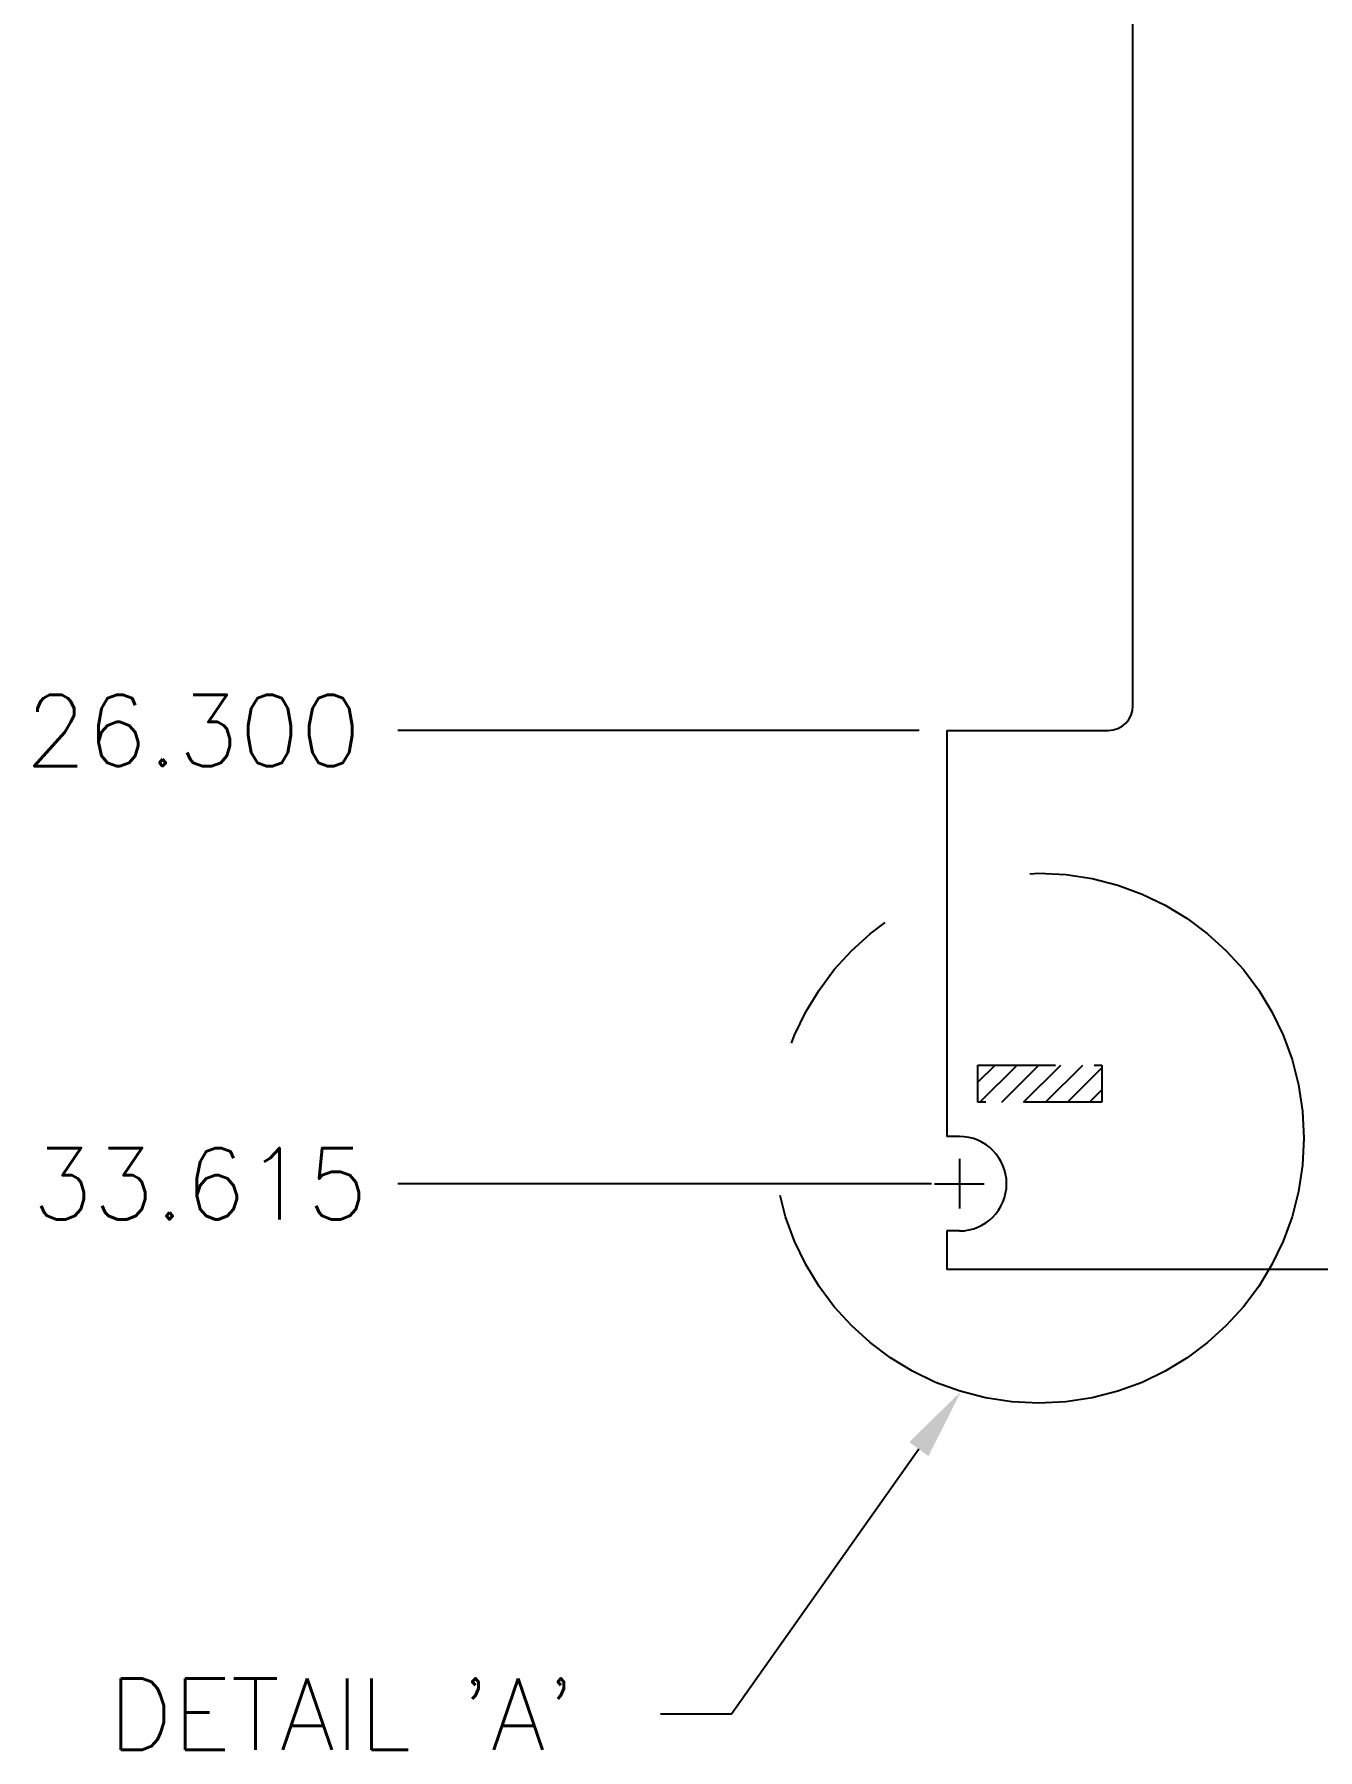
# Model space of a CAD drawing. Extents: x 580 to 695, y -153 to -2.
# Drawn here: x 586.93 to 607.63, y -89.04 to -61.36 of the extents above; entities that cross this region are included whole.
import ezdxf

# ---------------------------------------------------------------- set-up
doc = ezdxf.new("R2010")
doc.units = 0
doc.header["$LTSCALE"] = 5
doc.header["$MEASUREMENT"] = 0
doc.linetypes.add('CENTER', pattern=[2, 1.25, -0.25, 0.25, -0.25])
doc.linetypes.add('HIDDEN', pattern=[0.375, 0.25, -0.125])
doc.layers.add('1', color=7, linetype='CONTINUOUS')
doc.layers.add('1D', color=4, linetype='CONTINUOUS')
doc.styles.add('SIMPLEX', font='SIMPLEX')

msp = doc.modelspace()

# ---------------------------------------------------------------- hatches: boundary and pattern name
at = {"layer": '1D'}
h = msp.add_hatch(dxfattribs=at)
h.set_pattern_fill('ANSI31', color=256, scale=2, style=0)
h.set_pattern_definition([(45, (896.81858, -46.29486), (-0.1767767, 0.1767767), [])])
h.paths.add_polyline_path([(602.152, -13.995), (602.152, -14.595), (604.152, -14.595), (604.152, -13.995)])
h.paths.add_polyline_path([(602.152, -78.595), (602.152, -77.995), (604.152, -77.995), (604.152, -78.595)])

# ---------------------------------------------------------------- linework, layer by layer
at = {"layer": '1'}
for p, q in [((604.652, -72.195), (604.652, -49.995)), ((601.652, -72.595), (604.252, -72.595)), ((601.652, -72.595), (601.652, -79.148)), ((601.852, -79.148), (601.652, -79.148)), ((601.652, -80.672), (601.652, -81.295)), ((601.852, -80.672), (601.652, -80.672)), ((671.431, -81.295), (601.652, -81.295))]:
    msp.add_line(p, q, dxfattribs=at)
for centre, radius, end in [((604.252, -72.195), 0.4, 0), ((601.852, -79.91), 0.762, 90)]:
    msp.add_arc(centre, radius, 270, end, dxfattribs=at)
at = {"layer": '1D'}
for p, q in [((601.202, -72.595), (592.792, -72.595)), ((601.402, -79.91), (592.792, -79.91)), ((601.199, -84.192), (598.179, -88.468)), ((598.179, -88.468), (597.029, -88.468))]:
    msp.add_line(p, q, dxfattribs=at)
at = {"layer": '1D', "linetype": 'CENTER'}
for p, q in [((601.852, -79.508), (601.852, -80.312)), ((601.45, -79.91), (602.254, -79.91))]:
    msp.add_line(p, q, dxfattribs=at)
at = {"layer": '1D', "color": 4, "linetype": 'HIDDEN'}
msp.add_lwpolyline([(602.152, -78.595), (602.152, -77.995), (604.152, -77.995), (604.152, -78.595)], close=True, dxfattribs=at)
at = {"layer": '1D', "color": 2, "linetype": 'CENTER', "ltscale": 2}
msp.add_circle((603.134, -79.175), 4.276, dxfattribs=at)
at = {"layer": '1D'}
msp.add_solid([(601.044, -84.079), (601.877, -83.263), (601.354, -84.305)], dxfattribs=at)

# ---------------------------------------------------------------- texts
at = {"layer": '1D', "style": 'SIMPLEX'}
msp.add_text("DETAIL 'A'", height=1.15, dxfattribs=at).set_placement((588.131, -89.043))
at = {"layer": '1D', "char_height": 1.15, "attachment_point": 5, "style": 'SIMPLEX'}
for s, insert in [('\\A1;26.300', (589.494, -72.595)), ('\\A1;33.615', (589.604, -79.91))]:
    msp.add_mtext(s, dxfattribs=dict(at, insert=insert))

doc.saveas('drawing.dxf')
